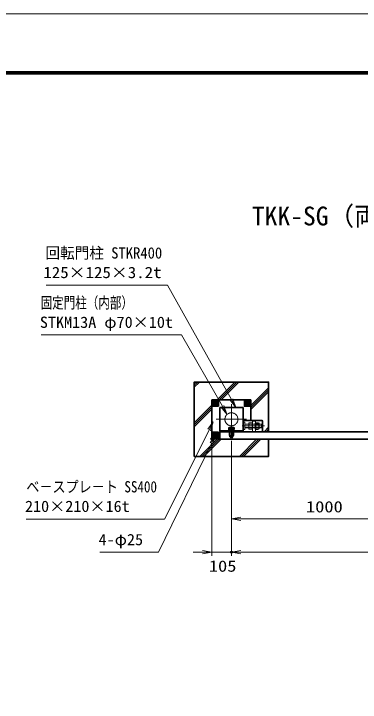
# Model space of a CAD drawing. Units: millimetres at full size. Extents: x -5940 to 5940, y -4200 to 4200.
# Drawn here: x -3682 to -1820, y 500 to 4200 of the extents above; entities that cross this region are included whole.
import ezdxf
from ezdxf.enums import TextEntityAlignment as Align

# ---------------------------------------------------------------- set-up
doc = ezdxf.new("R2010")
doc.units = ezdxf.units.MM
doc.header["$LTSCALE"] = 20
doc.header["$PDMODE"] = 32
doc.header["$PDSIZE"] = 10
for name, pattern in [('DASHED', [7.5, 6, -1.5]), ('USER1', [18, 12, -1.5, 3, -1.5]), ('USER2', [9, 6, -0.75, 1.5, -0.75]), ('USER3', [3.75, 3, -0.75])]:
    doc.linetypes.add(name, pattern=pattern)
for name, color, linetype, lineweight in [('0-0_D-TTL', 7, 'Continuous', 18), ('0-1_外形線', 7, 'Continuous', 35), ('0-2_隠れ線', 140, 'DASHED', 18), ('0-3_軸線', 200, 'USER1', 15), ('0-6_寸法線', 4, 'Continuous', 18), ('0-7_0', 7, 'Continuous', 18), ('0-9_ねじ', 253, 'Continuous', 18), ('0-A_AM_0N', 7, 'Continuous', 50), ('0-B_AM_4N', 4, 'Continuous', 25), ('0-C_AM_7N', 6, 'USER2', 18), ('0-D_AM_3N', 140, 'USER3', 25), ('0-E_ハッチング', 253, 'Continuous', 13)]:
    doc.layers.add(name, color=color, linetype=linetype, lineweight=lineweight)
doc.layers.add('0-8_Defpoints', color=7, linetype='Continuous')
doc.layers.add('0-F_文字', color=254, linetype='Continuous')
doc.styles.add('ＭＳ ゴシック', font='')
doc.styles.get('ＭＳ ゴシック').set_extended_font_data('MS Gothic')

# ---------------------------------------------------------------- blocks, each defined once
blk = doc.blocks.new('PROFSP004L9486')
at = {"layer": '0-1_外形線'}
for p, q in [((-16, 138.6), (-178.6, 138.6)), ((62, 160), (62, 0)), ((62, -160), (62, 0)), ((780, 160), (780, 0)), ((780, -160), (780, 0)), ((-16, -138.6), (-178.6, -138.6))]:
    blk.add_line(p, q, dxfattribs=at)
for points in [[(-200, 0), (-200, 240), (-178.6, 277.1), (-16, 277.1), (-16, 0)], [(-200, 0), (-200, -240), (-178.6, -277.1), (-16, -277.1), (-16, 0)], [(-16, 225), (0, 225), (0, 0)], [(-16, -225), (0, -225), (0, 0)], [(12, 160), (780, 160), (800, 140), (800, 0)], [(12, -160), (780, -160), (800, -140), (800, 0)]]:
    blk.add_lwpolyline(points, dxfattribs=at)
for centre, radius, start, end in [((-77.3, 207.8), 122.7, 145.61587, 214.38413), ((258.6, 0), 458.6, 162.41211, 197.58789), ((12, 172), 12, 180, 270), ((-77.3, -207.8), 122.7, 145.61587, 214.38413), ((12, -172), 12, 90, 180)]:
    blk.add_arc(centre, radius, start, end, dxfattribs=at)
at = {"layer": '0-3_軸線'}
blk.add_line((-240, 0), (840, 0), dxfattribs=at)
at = {"layer": '0-9_ねじ'}
for p, q in [((62, 140), (12, 160)), ((62, 140), (800, 140)), ((62, -140), (12, -160)), ((62, -140), (800, -140))]:
    blk.add_line(p, q, dxfattribs=at)
blk = doc.blocks.new('PROFSP004KSH16')
at = {"layer": '0-1_外形線'}
for p, q in [((0, 186), (0, 0)), ((0, 13.2), (99.4, 26.5)), ((0, -186), (0, 0)), ((0, -13.2), (99.4, 0)), ((11.4, 268), (11.4, 14.8)), ((88, 268), (88, 25)), ((99.4, 186), (99.4, 0)), ((99.4, -186), (99.4, 0)), ((11.4, -268), (11.4, -11.7)), ((88, -268), (88, -1.5))]:
    blk.add_line(p, q, dxfattribs=at)
for points in [[(49.7, 268), (11.4, 268), (3.4, 260), (0, 186)], [(99.4, 186), (96, 260), (88, 268), (49.7, 268)], [(49.7, -268), (11.4, -268), (3.4, -260), (0, -186)], [(99.4, -186), (96, -260), (88, -268), (49.7, -268)]]:
    blk.add_lwpolyline(points, dxfattribs=at)
blk = doc.blocks.new('PROFSP004K8916')
at = {"layer": '0-1_外形線'}
blk.add_lwpolyline([(0, -300), (60, -300), (60, 300), (0, 300)], close=True, dxfattribs=at)
blk = doc.blocks.new('U13')
at = {"layer": '0-A_AM_0N'}
blk.add_lwpolyline([(-1880, 1596.1), (-1700, 1492.2), (-1520, 1596.1), (-1520, 1803.9), (-1700, 1907.8), (-1880, 1803.9)], close=True, dxfattribs=at)
for radius in [180, 101.1]:
    blk.add_circle((-1700, 1700), radius, dxfattribs=at)
at = {"layer": '0-B_AM_4N'}
blk.add_arc((-1700, 1700), 120, 260, 170, dxfattribs=at)
at = {"layer": '0-C_AM_7N'}
for p, q in [((-1928.6, 1700), (-1471.4, 1700)), ((-1700, 1928.6), (-1700, 1471.4))]:
    blk.add_line(p, q, dxfattribs=at)
blk = doc.blocks.new('U14')
at = {"layer": '0-A_AM_0N'}
blk.add_lwpolyline([(1520, 1596.1), (1700, 1492.2), (1880, 1596.1), (1880, 1803.9), (1700, 1907.8), (1520, 1803.9)], close=True, dxfattribs=at)
for radius in [180, 101.1]:
    blk.add_circle((1700, 1700), radius, dxfattribs=at)
at = {"layer": '0-B_AM_4N'}
blk.add_arc((1700, 1700), 120, 260, 170, dxfattribs=at)
at = {"layer": '0-C_AM_7N'}
for p, q in [((1471.4, 1700), (1928.6, 1700)), ((1700, 1928.6), (1700, 1471.4))]:
    blk.add_line(p, q, dxfattribs=at)
blk = doc.blocks.new('U15')
at = {"layer": '0-A_AM_0N'}
blk.add_lwpolyline([(1520, -1803.9), (1700, -1907.8), (1880, -1803.9), (1880, -1596.1), (1700, -1492.2), (1520, -1596.1)], close=True, dxfattribs=at)
for radius in [180, 101.1]:
    blk.add_circle((1700, -1700), radius, dxfattribs=at)
at = {"layer": '0-B_AM_4N'}
blk.add_arc((1700, -1700), 120, 260, 170, dxfattribs=at)
at = {"layer": '0-C_AM_7N'}
for p, q in [((1700, -1471.4), (1700, -1928.6)), ((1471.4, -1700), (1928.6, -1700))]:
    blk.add_line(p, q, dxfattribs=at)
blk = doc.blocks.new('A$C349E2BCA')
at = {"layer": '0-1_外形線'}
for p, q in [((1355.1, 581.1), (-744.9, 581.1)), ((-744.9, 581.1), (-744.9, -588.9)), ((-714.9, -618.9), (1355.1, -618.9))]:
    blk.add_line(p, q, dxfattribs=at)
blk.add_lwpolyline([(1355.1, -618.9), (1355.1, 581.1), (-744.9, 581.1)], dxfattribs=at)
blk.add_arc((-714.9, -588.9), 30, 180, 270, dxfattribs=at)
at = {"layer": '0-2_隠れ線'}
for p, q in [((-714.9, 581.1), (-714.9, -588.9)), ((-714.9, -588.9), (1355.1, -588.9))]:
    blk.add_line(p, q, dxfattribs=at)
blk = doc.blocks.new('U16')
at = {"layer": '0-D_AM_3N'}
for p, q in [((-1673.2, 346.5), (-1700, 300)), ((-1700, 300), (-1700, -300)), ((-1346.8, 346.5), (-1673.2, 346.5)), ((-1346.8, 173.3), (-1673.2, 173.3)), ((-1346.8, 346.5), (-1320, 300)), ((-1320, 300), (-1320, -300)), ((-1673.2, -346.5), (-1700, -300)), ((-1346.8, -173.3), (-1673.2, -173.3)), ((-1346.8, -346.5), (-1673.2, -346.5)), ((-1346.8, -346.5), (-1320, -300))]:
    blk.add_line(p, q, dxfattribs=at)
for centre, radius, start, end in [((-1546.8, 259.9), 153.2, 154.43847, 214.43847), ((-1127.6, 0), 572.4, 162.38303, 197.61697), ((-1473.2, 259.9), 153.2, 325.56153, 25.56153), ((-1892.4, 0), 572.4, 342.38303, 17.61697), ((-1546.8, -259.9), 153.2, 145.56153, 205.56153), ((-1473.2, -259.9), 153.2, 334.43847, 34.43847)]:
    blk.add_arc(centre, radius, start, end, dxfattribs=at)
blk = doc.blocks.new('U17')
at = {"layer": '0-2_隠れ線', "linetype": 'USER3'}
for p, q in [((-973.2, 346.5), (-1000, 300)), ((-1000, 300), (-1000, -300)), ((-646.8, 346.5), (-973.2, 346.5)), ((-646.8, 173.3), (-973.2, 173.3)), ((-646.8, 346.5), (-620, 300)), ((-620, 300), (-620, -300)), ((-973.2, -346.5), (-1000, -300)), ((-646.8, -173.3), (-973.2, -173.3)), ((-646.8, -346.5), (-973.2, -346.5)), ((-646.8, -346.5), (-620, -300))]:
    blk.add_line(p, q, dxfattribs=at)
for centre, radius, start, end in [((-846.8, 259.9), 153.2, 154.43847, 214.43847), ((-427.6, 0), 572.4, 162.38303, 197.61697), ((-773.2, 259.9), 153.2, 325.56153, 25.56153), ((-1192.4, 0), 572.4, 342.38303, 17.61697), ((-846.8, -259.9), 153.2, 145.56153, 205.56153), ((-773.2, -259.9), 153.2, 334.43847, 34.43847)]:
    blk.add_arc(centre, radius, start, end, dxfattribs=at)
blk = doc.blocks.new('dgdgagagd')
at = {"layer": '0-2_隠れ線'}
for p, q in [((-1975, 200), (-2000, 175)), ((-200, 175), (-2000, 175)), ((-2000, 175), (-2000, 0)), ((-1975, 200), (-1975, 0)), ((-200, 200), (-1975, 200)), ((-1975, -200), (-1975, 0)), ((-1320, 500), (-1320, -630)), ((-1320, 500), (-1000, 500)), ((-1000, 500), (-1000, -630)), ((-200, 400), (-200, -400)), ((0, 400), (-200, 400)), ((-200, -175), (-2000, -175)), ((-200, -400), (0, -400))]:
    blk.add_line(p, q, dxfattribs=at)
blk.add_lwpolyline([(-200, -200), (-1975, -200), (-2000, -175), (-2000, 0)], dxfattribs=at)
at = {"layer": '0-3_軸線'}
blk.add_line((89.7, 0), (-2340.3, 0), dxfattribs=at)
at = {"layer": '0-2_隠れ線'}
blk.add_blockref('U17', (0, 0), dxfattribs=at)
at = {"layer": '0-D_AM_3N'}
blk.add_blockref('U16', (0, 0), dxfattribs=at)
blk = doc.blocks.new('fffjgkkhk')
at = {"layer": '0-1_外形線'}
for p, q in [((2100, 2100), (-2100, 2100)), ((-2100, 2100), (-2100, -140)), ((1250, 1250), (-1250, 1250)), ((-1250, 1250), (-1250, -1250)), ((1250, -1250), (1250, 1250)), ((-1250, -1250), (1250, -1250)), ((-360, -1340), (-360, -1250)), ((360, -1340), (360, -1250))]:
    blk.add_line(p, q, dxfattribs=at)
for points in [[(-2000, 1400), (-1400, 1400), (-1400, 2000), (-2000, 2000)], [(1400, 1400), (2000, 1400), (2000, 2000), (1400, 2000)], [(1400, -2000), (2000, -2000), (2000, -1400), (1400, -1400)]]:
    blk.add_lwpolyline(points, close=True, dxfattribs=at)
blk.add_lwpolyline([(2100, 2100), (2100, -2100), (1250, -2100)], dxfattribs=at)
at = {"layer": '0-2_隠れ線'}
for p, q in [((-160, -1750), (-160, -1250)), ((-120, -1750), (-120, -1250)), ((120, -1750), (120, -1250)), ((160, -1750), (160, -1250)), ((260, -1750), (260, -1340))]:
    blk.add_line(p, q, dxfattribs=at)
blk.add_lwpolyline([(260, -1750), (-260, -1750), (-260, -1340)], dxfattribs=at)
for centre, radius in [((-1700, 1700), 250), ((1700, 1700), 250), ((0, 0), 700), ((1700, -1700), 250)]:
    blk.add_circle(centre, radius, dxfattribs=at)
at = {"layer": '0-3_軸線'}
for p, q in [((0, 1642.4), (0, -1642.4)), ((-1623.7, 0), (1623.7, 0))]:
    blk.add_line(p, q, dxfattribs=at)
at = {"layer": '0-1_外形線'}
blk.add_blockref('dgdgagagd', (-1250, -710), dxfattribs=at)
at = {"layer": '0-1_外形線', "xscale": -1, "rotation": 180}
blk.add_blockref('A$C349E2BCA', (-2605.1, -758.9), dxfattribs=at)
at = {"layer": '0-7_0'}
for name, p, rotation in [('PROFSP004K8916', (0, -1250), 90), ('PROFSP004L9486', (0, -1090.6), 270), ('PROFSP004KSH16', (0, -1190), 90)]:
    blk.add_blockref(name, p, dxfattribs=dict(at, rotation=rotation))
at = {"layer": '0-A_AM_0N'}
for name in ['U13', 'U14', 'U15']:
    blk.add_blockref(name, (0, 0), dxfattribs=at)
blk = doc.blocks.new('_Open')
at = {"layer": '0-7_0'}
blk.add_line((-20, 3.333), (0, 0), dxfattribs=at)
blk.add_lwpolyline([(-20, -3.333), (0, 0), (-20, 0)], dxfattribs=at)
blk = doc.blocks.new('S19')
at = {"layer": '0-6_寸法線'}
for points in [[(-13420326.2, 58561728.8), (-13407258.2, 58561728.8), (-13400406.8, 58549436.1), (-13399919.9, 58548562.6)], [(-13400552.4, 58549354.9), (-13399919.9, 58548562.6), (-13400261.2, 58549517.2)]]:
    blk.add_lwpolyline(points, dxfattribs=at)
at = {"layer": '0-6_寸法線', "color": 254, "style": 'ＭＳ ゴシック'}
for s, width, p in [('回転門柱 STKR400', 0.95, (-13420389.9, 58564225.6)), ('125×125×3.2t', 1.1, (-13420614.2, 58562125.6))]:
    blk.add_text(s, height=1212, dxfattribs=dict(at, width=width)).set_placement(p, align=Align.BOTTOM_LEFT)
blk = doc.blocks.new('S20')
at = {"layer": '0-6_寸法線'}
for points in [[(-13420845.1, 58556377.9), (-13405761.1, 58556377.9), (-13401382.2, 58548718.6), (-13400885.8, 58547850.5)], [(-13401526.9, 58548635.9), (-13400885.8, 58547850.5), (-13401237.5, 58548801.4)]]:
    blk.add_lwpolyline(points, dxfattribs=at)
at = {"layer": '0-6_寸法線', "color": 254, "style": 'ＭＳ ゴシック'}
for s, width, p in [('固定門柱（内部）', 0.75, (-13420908.8, 58558874.7)), ('STKM13A φ70×10t', 1.05, (-13420989.1, 58556774.7))]:
    blk.add_text(s, height=1212, dxfattribs=dict(at, width=width)).set_placement(p, align=Align.BOTTOM_LEFT)
blk = doc.blocks.new('S21')
at = {"layer": '0-6_寸法線'}
for points in [[(-13422445.7, 58536592.1), (-13407601.7, 58536592.1), (-13402806.5, 58546158.6), (-13402358.4, 58547052.6)], [(-13402657.5, 58546083.9), (-13402358.4, 58547052.6), (-13402955.5, 58546233.3)]]:
    blk.add_lwpolyline(points, dxfattribs=at)
at = {"layer": '0-6_寸法線', "color": 254, "style": 'ＭＳ ゴシック'}
for s, width, p in [('ベ－スプレ－ト SS400', 0.85, (-13422445.7, 58539088.9)), ('210×210×16t', 1.05, (-13422589.7, 58536988.9))]:
    blk.add_text(s, height=1212, dxfattribs=dict(at, width=width)).set_placement(p, align=Align.BOTTOM_LEFT)
blk = doc.blocks.new('S22')
at = {"layer": '0-6_寸法線'}
for points in [[(-13414536.1, 58533016.3), (-13408226.5, 58533016.3), (-13402542.8, 58544713.2), (-13402105.8, 58545612.6)], [(-13402392.9, 58544640.3), (-13402105.8, 58545612.6), (-13402692.7, 58544786)]]:
    blk.add_lwpolyline(points, dxfattribs=at)
at = {"layer": '0-6_寸法線', "color": 254, "style": 'ＭＳ ゴシック', "width": 1.05}
blk.add_text('4-φ25', height=1212, dxfattribs=at).set_placement((-13414680.1, 58533413.2), align=Align.BOTTOM_LEFT)

msp = doc.modelspace()

# ---------------------------------------------------------------- linework, layer by layer
at = {"layer": '0-0_D-TTL'}
for points in [[(-5940, -4200), (5940, -4200), (5940, 4200), (-5940, 4200)], [(-5558.14, 3889.71), (5558.14, 3889.71), (5558.14, -3888.86), (-5558.14, -3888.86)], [(-5554.61, 3886.18), (5554.61, 3886.18), (5554.61, -3885.32), (-5554.61, -3885.32)], [(-5551.07, 3882.64), (5551.07, 3882.64), (5551.07, -3881.79), (-5551.07, -3881.79)], [(-5547.54, 3879.11), (5547.54, 3879.11), (5547.54, -3878.25), (-5547.54, -3878.25)], [(-5544, 3875.57), (5544, 3875.57), (5544, -3874.71), (-5544, -3874.71)]]:
    msp.add_lwpolyline(points, close=True, dxfattribs=at)
at = {"layer": '0-1_外形線'}
msp.add_lwpolyline([(-2312.3, 1953.36), (-2312.3, 2220.36), (-2712.3, 2220.36), (-2712.3, 1820.36), (-2312.3, 1820.36), (-2312.3, 1913.36)], dxfattribs=at)
msp.add_lwpolyline([(-1514.8, 1953.36), (-2574.8, 1953.36), (-2574.8, 1913.36), (-1514.8, 1913.36)], close=True, dxfattribs=at)
at = {"layer": '0-6_寸法線'}
for p, q in [((-2617.3, 1895.36), (-2617.3, 1286.29)), ((-2512.3, 1903.83), (-2512.3, 1465.45)), ((-2512.3, 1903.83), (-2512.3, 1286.29)), ((-2512.3, 1903.83), (-2512.3, 1286.29)), ((-2512.3, 1485.45), (-1512.3, 1485.45)), ((-2667.3, 1306.29), (-2717.3, 1306.29)), ((-2617.3, 1306.29), (-2512.3, 1306.29)), ((-2512.3, 1306.29), (-512.3, 1306.29)), ((-2462.3, 1306.29), (-2412.3, 1306.29))]:
    msp.add_line(p, q, dxfattribs=at)
at = {"layer": '0-8_Defpoints'}
for p in [(-2512.3, 1923.83), (-2617.3, 1915.36), (-2512.3, 1306.29)]:
    msp.add_point(p, dxfattribs=at)
at = {"layer": '0-E_ハッチング'}
for p, q in [((-2712.3, 2214.24), (-2706.18, 2220.36)), ((-2712.3, 2203.37), (-2695.3, 2220.36)), ((-2712.3, 2192.49), (-2684.43, 2220.36)), ((-2589.05, 2125.36), (-2494.05, 2220.36)), ((-2578.17, 2125.36), (-2483.17, 2220.36)), ((-2567.3, 2125.36), (-2472.3, 2220.36)), ((-2407.3, 2094.98), (-2312.3, 2189.98)), ((-2407.3, 2084.1), (-2312.3, 2179.1)), ((-2407.3, 2073.23), (-2312.3, 2168.23)), ((-2712.3, 2002.11), (-2617.3, 2097.11)), ((-2712.3, 1991.24), (-2617.3, 2086.24)), ((-2712.3, 1980.36), (-2617.3, 2075.36)), ((-2336.78, 1953.36), (-2312.3, 1977.85)), ((-2325.91, 1953.36), (-2312.3, 1966.97)), ((-2315.03, 1953.36), (-2312.3, 1956.1)), ((-2681.92, 1820.36), (-2586.92, 1915.36)), ((-2671.04, 1820.36), (-2576.04, 1915.36)), ((-2660.17, 1820.36), (-2567.17, 1913.36)), ((-2469.78, 1820.36), (-2376.78, 1913.36)), ((-2458.91, 1820.36), (-2365.91, 1913.36)), ((-2448.03, 1820.36), (-2355.03, 1913.36))]:
    msp.add_line(p, q, dxfattribs=at)

# ---------------------------------------------------------------- block references
at = {"layer": '0-1_外形線', "xscale": -0.05, "yscale": 0.05}
msp.add_blockref('fffjgkkhk', (-2512.3, 2020.36), dxfattribs=at)
at = {"layer": '0-6_寸法線'}
for name, p, xscale, yscale in [('S19', (667507.99, -2925345.27), 0.05, 0.05), ('S20', (667507.99, -2925345.27), 0.05, 0.05), ('S21', (667507.99, -2925345.27), 0.05, 0.05), ('S22', (667507.99, -2925345.27), 0.05, 0.05), ('_Open', (-2617.3, 1306.29), 2.5, 2.5)]:
    msp.add_blockref(name, p, dxfattribs=dict(at, xscale=xscale, yscale=yscale))
at = {"layer": '0-6_寸法線', "xscale": 2.5, "yscale": 2.5, "rotation": 180}
for p in [(-2512.3, 1485.45), (-2512.3, 1306.29), (-2512.3, 1306.29)]:
    msp.add_blockref('_Open', p, dxfattribs=at)

# ---------------------------------------------------------------- texts
at = {"layer": '0-6_寸法線', "color": 254, "style": 'ＭＳ ゴシック', "width": 1.2}
for s, p in [('1000', (-2111.9, 1501.79)), ('105', (-2633.68, 1182.89))]:
    msp.add_text(s, height=60.56, dxfattribs=at).set_placement(p, align=Align.BOTTOM_LEFT)
at = {"layer": '0-F_文字', "style": 'ＭＳ ゴシック'}
msp.add_text('TKK-SG（両開）H1200×W2000', height=101, dxfattribs=at).set_placement((-2402.82, 3032.16), align=Align.BOTTOM_LEFT)

doc.saveas('drawing.dxf')
